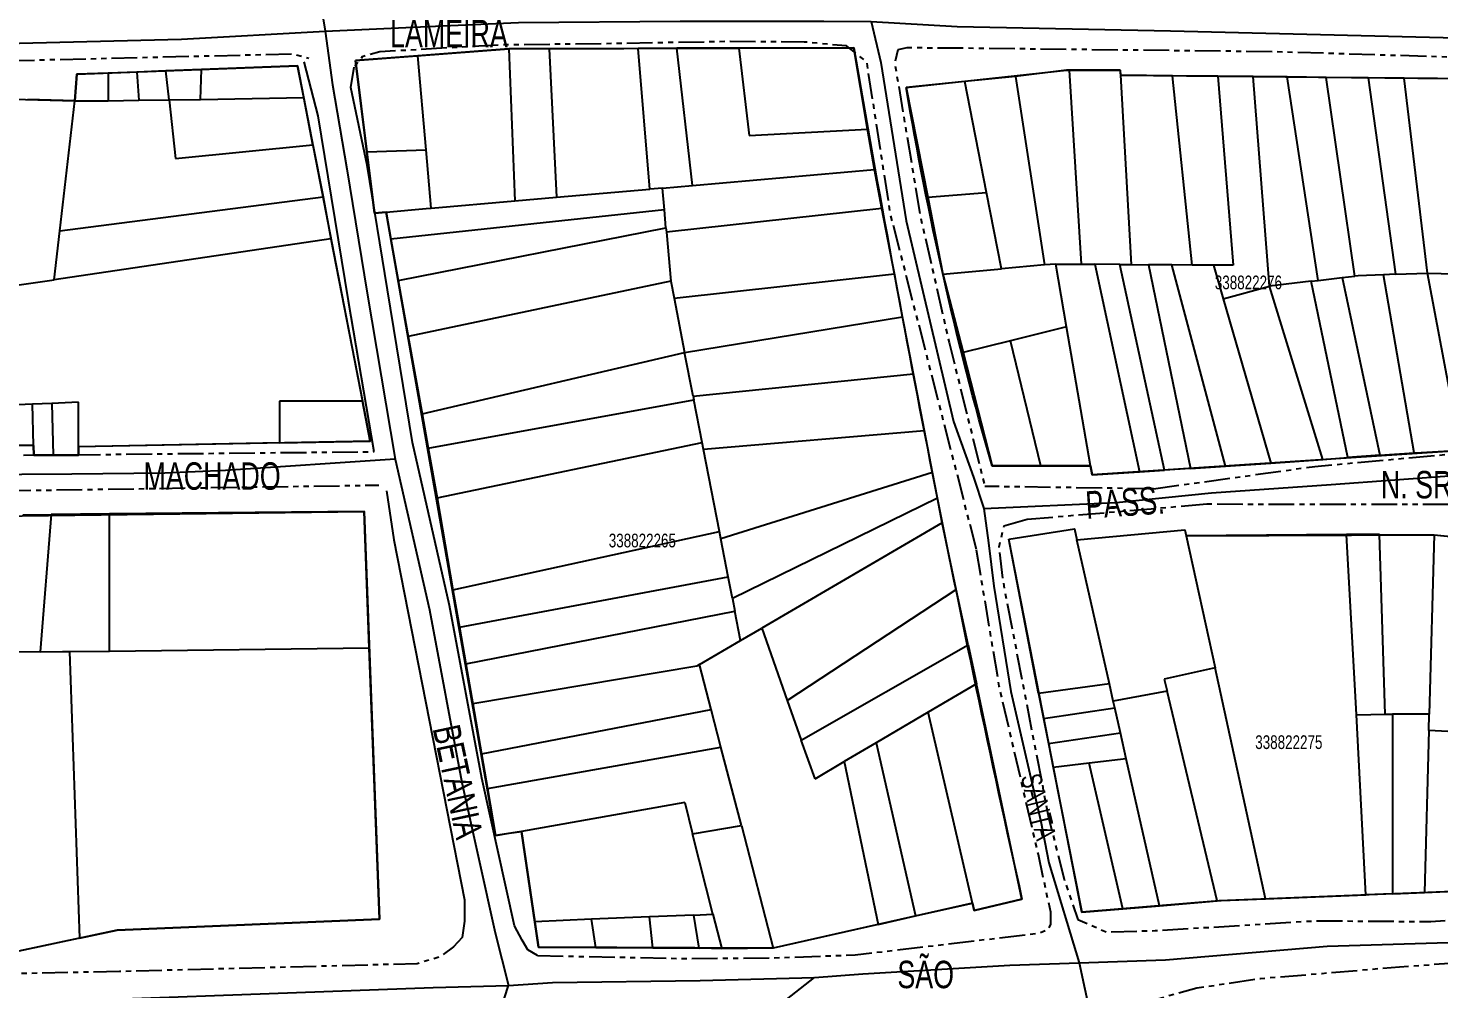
# Model space of a CAD drawing. Extents: x 203614 to 206284, y 4847494 to 4848495.
# Drawn here: x 205484.1 to 205689.7, y 4847658.3 to 4847798.3 of the extents above; entities that cross this region are included whole.
import ezdxf

# ---------------------------------------------------------------- set-up
doc = ezdxf.new("R2010")
doc.units = 0
doc.header["$LTSCALE"] = 1.5
doc.header["$MEASUREMENT"] = 0
doc.linetypes.add('PHANTOMX2', pattern=[5, 2.5, -0.5, 0.5, -0.5, 0.5, -0.5])
for name, color, linetype in [('CD-MALHA-LOTES', 40, 'CONTINUOUS'), ('CD_TXT_QUADRA', 7, 'CONTINUOUS'), ('RU-QUADRAS', 210, 'CONTINUOUS'), ('SV-EIXO-RUA-N-PAV', 6, 'CONTINUOUS'), ('SV-EIXO-RUA-PAV', 20, 'CONTINUOUS'), ('SV-RUA-NAO-PAV-S-GUIA-C-GUIA', 7, 'PHANTOMX2'), ('SV-RUA-PAVIM-S-GUIA-C-GUIA', 7, 'CONTINUOUS'), ('SV-TXT-RUA-N-PAV-S-GUIA-C-GUIA', 7, 'CONTINUOUS'), ('SV-TXT-RUA-PAV-S-GUIA-C-GUIA', 7, 'CONTINUOUS')]:
    doc.layers.add(name, color=color, linetype=linetype)
doc.styles.add('ARIAL', font='ARIAL.TTF')

msp = doc.modelspace()

# ---------------------------------------------------------------- linework, layer by layer
at = {"layer": 'CD-MALHA-LOTES'}
for p, q in [((205578.69, 4847795.39), (205573.03, 4847795.37)), ((205587.7, 4847795.41), (205578.69, 4847795.39)), ((205580.97, 4847775.41), (205578.69, 4847795.39)), ((205587.7, 4847795.41), (205589.22, 4847782.7)), ((205540.94, 4847794.3), (205531.86, 4847793.62)), ((205531.86, 4847793.62), (205533.5, 4847780.3)), ((205554.2, 4847795.31), (205540.94, 4847794.3)), ((205542.13, 4847780.6), (205540.94, 4847794.3)), ((205554.2, 4847795.31), (205555.08, 4847773.15)), ((205573.03, 4847795.37), (205560.09, 4847795.34)), ((205560.09, 4847795.34), (205561.14, 4847773.68)), ((205574.76, 4847774.86), (205573.03, 4847795.37)), ((205491.25, 4847791.6), (205490.95, 4847787.72)), ((205495.78, 4847791.77), (205491.25, 4847791.6)), ((205499.99, 4847791.93), (205495.78, 4847791.77)), ((205495.78, 4847791.77), (205495.78, 4847787.74)), ((205504.2, 4847792.09), (205499.99, 4847791.93)), ((205499.99, 4847791.93), (205500.27, 4847787.81)), ((205509.4, 4847792.29), (205504.2, 4847792.09)), ((205504.67, 4847787.88), (205504.2, 4847792.09)), ((205509.26, 4847787.95), (205509.4, 4847792.29)), ((205523.41, 4847792.82), (205509.4, 4847792.29)), ((205524.3, 4847788.2), (205523.41, 4847792.82)), ((205628.03, 4847791.26), (205620.63, 4847790.53)), ((205628.03, 4847791.26), (205632.28, 4847763.82)), ((205637.67, 4847763.91), (205635.9, 4847792.22)), ((205643.23, 4847792.22), (205635.9, 4847792.22)), ((205643.23, 4847792.22), (205643.32, 4847791.46)), ((205650.92, 4847791.38), (205643.32, 4847791.46)), ((205643.32, 4847791.46), (205644.9, 4847763.86)), ((205653.81, 4847763.8), (205650.92, 4847791.38)), ((205657.54, 4847791.32), (205650.92, 4847791.38)), ((205662.67, 4847791.27), (205657.54, 4847791.32)), ((205657.54, 4847791.32), (205659.76, 4847763.76)), ((205665.07, 4847760.72), (205662.67, 4847791.27)), ((205667.63, 4847791.22), (205662.67, 4847791.27)), ((205620.63, 4847790.53), (205612.1, 4847789.68)), ((205612.1, 4847789.68), (205615.24, 4847773.69)), ((205623.83, 4847774.35), (205620.63, 4847790.53)), ((205672.16, 4847761.55), (205667.63, 4847791.22)), ((205673.31, 4847791.16), (205667.63, 4847791.22)), ((205677.48, 4847762.18), (205673.31, 4847791.16)), ((205679.42, 4847791.1), (205673.31, 4847791.16)), ((205684.7, 4847791.05), (205679.42, 4847791.1)), ((205679.42, 4847791.1), (205683.41, 4847762.44)), ((205694.58, 4847790.95), (205684.7, 4847791.05)), ((205688.09, 4847762.61), (205684.7, 4847791.05)), ((205490.95, 4847787.72), (205484.07, 4847787.92)), ((205488.76, 4847768.79), (205490.95, 4847787.72)), ((205490.95, 4847787.72), (205495.78, 4847787.74)), ((205495.78, 4847787.74), (205500.27, 4847787.81)), ((205500.27, 4847787.81), (205504.67, 4847787.88)), ((205504.67, 4847787.88), (205509.26, 4847787.95)), ((205504.67, 4847787.88), (205505.63, 4847779.32)), ((205509.26, 4847787.95), (205524.3, 4847788.2)), ((205525.64, 4847781.31), (205524.3, 4847788.2)), ((205589.22, 4847782.7), (205606.48, 4847783.59)), ((205607.47, 4847777.71), (205606.48, 4847783.59)), ((205505.63, 4847779.32), (205525.64, 4847781.31)), ((205525.64, 4847781.31), (205527.13, 4847773.72)), ((205533.5, 4847780.3), (205542.13, 4847780.6)), ((205533.5, 4847780.3), (205534.6, 4847771.37)), ((205542.87, 4847772.09), (205542.13, 4847780.6)), ((205580.97, 4847775.41), (205607.47, 4847777.71)), ((205608.55, 4847772.04), (205607.47, 4847777.71)), ((205561.14, 4847773.68), (205574.76, 4847774.86)), ((205576.57, 4847775.02), (205574.76, 4847774.86)), ((205576.57, 4847775.02), (205580.97, 4847775.41)), ((205576.86, 4847771.82), (205576.57, 4847775.02)), ((205488.76, 4847768.79), (205527.13, 4847773.72)), ((205527.13, 4847773.72), (205528.23, 4847767.61)), ((205542.87, 4847772.09), (205555.08, 4847773.15)), ((205555.08, 4847773.15), (205561.14, 4847773.68)), ((205615.24, 4847773.69), (205623.83, 4847774.35)), ((205615.24, 4847773.69), (205617.46, 4847762.47)), ((205626.02, 4847763.25), (205623.83, 4847774.35)), ((205534.6, 4847771.37), (205536.3, 4847771.52)), ((205536.3, 4847771.52), (205542.16, 4847772.03)), ((205536.3, 4847771.52), (205536.99, 4847767.56)), ((205576.86, 4847771.82), (205536.99, 4847767.56)), ((205542.16, 4847772.03), (205542.87, 4847772.09)), ((205577.1, 4847769.24), (205576.86, 4847771.82)), ((205608.55, 4847772.04), (205577.16, 4847768.6)), ((205610.39, 4847762.49), (205608.55, 4847772.04)), ((205487.95, 4847761.65), (205488.76, 4847768.79)), ((205538.07, 4847761.53), (205577.1, 4847769.24)), ((205577.1, 4847769.24), (205577.16, 4847768.6)), ((205528.23, 4847767.61), (205487.95, 4847761.65)), ((205528.23, 4847767.61), (205532.87, 4847743.94)), ((205536.99, 4847767.56), (205538.07, 4847761.53)), ((205577.16, 4847768.6), (205577.81, 4847761.46)), ((205578.27, 4847758.96), (205610.39, 4847762.49)), ((205611.59, 4847756.22), (205610.39, 4847762.49)), ((205617.46, 4847762.47), (205626.02, 4847763.25)), ((205632.28, 4847763.82), (205626.02, 4847763.25)), ((205633.9, 4847763.94), (205632.28, 4847763.82)), ((205633.9, 4847763.94), (205637.67, 4847763.91)), ((205635.48, 4847754.8), (205633.9, 4847763.94)), ((205637.67, 4847763.91), (205639.61, 4847763.9)), ((205643.22, 4847763.87), (205639.61, 4847763.9)), ((205639.61, 4847763.9), (205646.13, 4847733.66)), ((205649.73, 4847733.9), (205643.22, 4847763.87)), ((205643.22, 4847763.87), (205644.9, 4847763.86)), ((205644.9, 4847763.86), (205647.4, 4847763.84)), ((205650.82, 4847763.82), (205647.4, 4847763.84)), ((205647.4, 4847763.84), (205653.56, 4847734.15)), ((205653.81, 4847763.8), (205650.82, 4847763.82)), ((205658.66, 4847734.48), (205650.82, 4847763.82)), ((205656.88, 4847763.78), (205653.81, 4847763.8)), ((205659.76, 4847763.76), (205656.88, 4847763.78)), ((205656.88, 4847763.78), (205658.3, 4847758.86)), ((205683.41, 4847762.44), (205688.09, 4847762.61)), ((205688.09, 4847762.61), (205694.03, 4847762.45)), ((205692.96, 4847736.82), (205688.09, 4847762.61)), ((205481.48, 4847760.69), (205487.95, 4847761.65)), ((205538.07, 4847761.53), (205539.53, 4847753.36)), ((205577.81, 4847761.46), (205539.53, 4847753.36)), ((205577.81, 4847761.46), (205578.27, 4847758.96)), ((205617.46, 4847762.47), (205620.39, 4847751.02)), ((205658.3, 4847758.86), (205665.07, 4847760.72)), ((205671.13, 4847761.43), (205665.07, 4847760.72)), ((205672.82, 4847735.46), (205665.07, 4847760.72)), ((205671.13, 4847761.43), (205672.16, 4847761.55)), ((205676.45, 4847735.72), (205671.13, 4847761.43)), ((205672.16, 4847761.55), (205675.66, 4847761.96)), ((205675.66, 4847761.96), (205677.48, 4847762.18)), ((205675.66, 4847761.96), (205681.16, 4847736.06)), ((205677.99, 4847762.24), (205677.48, 4847762.18)), ((205681.66, 4847762.38), (205677.99, 4847762.24)), ((205683.41, 4847762.44), (205681.66, 4847762.38)), ((205686.15, 4847736.42), (205681.66, 4847762.38)), ((205578.27, 4847758.96), (205579.82, 4847751.02)), ((205658.3, 4847758.86), (205665.27, 4847734.91)), ((205579.82, 4847751.02), (205611.59, 4847756.22)), ((205613.18, 4847747.94), (205611.59, 4847756.22)), ((205635.48, 4847754.8), (205627.32, 4847752.76)), ((205638.99, 4847734.53), (205635.48, 4847754.8)), ((205539.53, 4847753.36), (205541.55, 4847742.08)), ((205627.32, 4847752.76), (205620.39, 4847751.02)), ((205631.75, 4847734.53), (205627.32, 4847752.76)), ((205541.55, 4847742.08), (205579.82, 4847751.02)), ((205581.05, 4847744.68), (205579.82, 4847751.02)), ((205620.39, 4847751.02), (205624.62, 4847734.53)), ((205581.05, 4847744.68), (205613.18, 4847747.94)), ((205614.78, 4847739.63), (205613.18, 4847747.94)), ((205542.44, 4847737.1), (205581.16, 4847744.12)), ((205581.05, 4847744.68), (205581.16, 4847744.12)), ((205582.37, 4847737.93), (205581.16, 4847744.12)), ((205484.77, 4847743.5), (205477.83, 4847743.19)), ((205487.61, 4847743.63), (205484.77, 4847743.5)), ((205484.94, 4847737.5), (205484.77, 4847743.5)), ((205491.46, 4847743.8), (205487.61, 4847743.63)), ((205487.61, 4847743.63), (205487.79, 4847736.07)), ((205491.46, 4847737.29), (205491.46, 4847743.8)), ((205532.87, 4847743.94), (205520.78, 4847743.94)), ((205520.78, 4847743.94), (205520.78, 4847737.86)), ((205534, 4847738.11), (205532.87, 4847743.94)), ((205541.55, 4847742.08), (205542.44, 4847737.1)), ((205520.78, 4847737.86), (205491.46, 4847737.29)), ((205520.78, 4847737.86), (205534, 4847738.11)), ((205543.73, 4847729.85), (205582.37, 4847737.93)), ((205582.56, 4847736.89), (205582.37, 4847737.93)), ((205614.78, 4847739.63), (205582.56, 4847736.89)), ((205615.95, 4847733.54), (205614.78, 4847739.63)), ((205469.96, 4847737.71), (205484.94, 4847737.5)), ((205484.94, 4847737.5), (205484.95, 4847736.07)), ((205484.95, 4847736.07), (205487.79, 4847736.07)), ((205487.79, 4847736.07), (205491.46, 4847736.07)), ((205491.46, 4847736.07), (205491.46, 4847737.29)), ((205542.44, 4847737.1), (205543.73, 4847729.85)), ((205584.91, 4847724.93), (205582.56, 4847736.89)), ((205681.16, 4847736.06), (205676.45, 4847735.72)), ((205681.16, 4847736.06), (205686.15, 4847736.42)), ((205624.62, 4847734.53), (205631.75, 4847734.53)), ((205631.75, 4847734.53), (205638.99, 4847734.53)), ((205638.99, 4847734.53), (205639.22, 4847733.21)), ((205646.13, 4847733.66), (205649.73, 4847733.9)), ((205653.56, 4847734.15), (205649.73, 4847733.9)), ((205653.56, 4847734.15), (205658.66, 4847734.48)), ((205658.66, 4847734.48), (205665.27, 4847734.91)), ((205665.27, 4847734.91), (205672.82, 4847735.46)), ((205672.82, 4847735.46), (205676.45, 4847735.72)), ((205615.95, 4847733.54), (205585.09, 4847723.88)), ((205616.67, 4847729.8), (205615.95, 4847733.54)), ((205639.22, 4847733.21), (205646.13, 4847733.66)), ((205543.73, 4847729.85), (205546.05, 4847716.46)), ((205616.67, 4847729.8), (205586.78, 4847715.19)), ((205617.36, 4847726.19), (205616.67, 4847729.8)), ((205533.09, 4847727.86), (205496, 4847727.52)), ((205533.84, 4847707.97), (205533.09, 4847727.86)), ((205483.38, 4847727.36), (205487.5, 4847727.43)), ((205487.5, 4847727.43), (205485.9, 4847707.41)), ((205496, 4847727.52), (205487.5, 4847727.43)), ((205496, 4847707.52), (205496, 4847727.52)), ((205617.36, 4847726.19), (205591.09, 4847710.86)), ((205619.41, 4847716.5), (205617.36, 4847726.19)), ((205546.05, 4847716.46), (205584.91, 4847724.93)), ((205585.09, 4847723.88), (205584.91, 4847724.93)), ((205586.17, 4847718.34), (205585.09, 4847723.88)), ((205627.09, 4847723.85), (205636.64, 4847725.33)), ((205631.41, 4847701.34), (205627.09, 4847723.85)), ((205636.64, 4847725.33), (205636.99, 4847723.74)), ((205636.99, 4847723.74), (205652.7, 4847725.21)), ((205641.72, 4847702.74), (205636.99, 4847723.74)), ((205652.7, 4847725.21), (205652.9, 4847724.31)), ((205676.29, 4847724.49), (205652.9, 4847724.31)), ((205652.9, 4847724.31), (205657.12, 4847705.08)), ((205681.09, 4847724.52), (205676.29, 4847724.49)), ((205677.72, 4847698.22), (205676.29, 4847724.49)), ((205681.09, 4847724.52), (205689.08, 4847724.45)), ((205681.91, 4847698.33), (205681.09, 4847724.52)), ((205689.08, 4847724.45), (205688.35, 4847698.33)), ((205689.08, 4847724.45), (205699.5, 4847723.47)), ((205546.99, 4847711.02), (205586.17, 4847718.34)), ((205586.78, 4847715.19), (205586.17, 4847718.34)), ((205546.05, 4847716.46), (205546.99, 4847711.02)), ((205594.77, 4847700.3), (205619.41, 4847716.5)), ((205621.13, 4847708.4), (205619.41, 4847716.5)), ((205547.93, 4847705.63), (205587.15, 4847713.31)), ((205586.78, 4847715.19), (205587.15, 4847713.31)), ((205587.98, 4847709.04), (205587.15, 4847713.31)), ((205546.99, 4847711.02), (205547.93, 4847705.63)), ((205581.98, 4847705.54), (205587.98, 4847709.04)), ((205587.98, 4847709.04), (205591.09, 4847710.86)), ((205591.09, 4847710.86), (205594.77, 4847700.3)), ((205485.9, 4847707.41), (205481.99, 4847707.36)), ((205485.9, 4847707.41), (205489.15, 4847707.45)), ((205489.15, 4847707.45), (205490.18, 4847707.46)), ((205490.18, 4847707.46), (205496, 4847707.52)), ((205490.18, 4847707.46), (205491.64, 4847665.65)), ((205496, 4847707.52), (205533.84, 4847707.97)), ((205535.33, 4847668.43), (205533.84, 4847707.97)), ((205596.78, 4847694.54), (205621.13, 4847708.4)), ((205621.13, 4847708.4), (205622.33, 4847702.72)), ((205547.93, 4847705.63), (205548.93, 4847699.83)), ((205581.57, 4847705.3), (205548.93, 4847699.83)), ((205581.98, 4847705.54), (205581.57, 4847705.3)), ((205583.68, 4847699.01), (205581.98, 4847705.54)), ((205657.12, 4847705.08), (205649.7, 4847703.43)), ((205664.47, 4847671.39), (205657.12, 4847705.08)), ((205649.7, 4847703.43), (205650.12, 4847701.69)), ((205622.33, 4847702.72), (205615.33, 4847698.6)), ((205641.72, 4847702.74), (205631.41, 4847701.34)), ((205631.41, 4847701.34), (205632.13, 4847697.68)), ((205642.29, 4847700.2), (205641.72, 4847702.74)), ((205650.12, 4847701.69), (205642.29, 4847700.2)), ((205657.44, 4847671.08), (205650.12, 4847701.69)), ((205548.93, 4847699.83), (205550.2, 4847692.54)), ((205550.2, 4847692.54), (205583.68, 4847699.01)), ((205585.11, 4847693.51), (205583.68, 4847699.01)), ((205594.77, 4847700.3), (205596.78, 4847694.54)), ((205632.13, 4847697.68), (205642.51, 4847699.23)), ((205642.51, 4847699.23), (205642.29, 4847700.2)), ((205643.33, 4847695.59), (205642.51, 4847699.23)), ((205615.33, 4847698.6), (205607.71, 4847694.12)), ((205621.75, 4847670.77), (205615.33, 4847698.6)), ((205632.13, 4847697.68), (205632.85, 4847694.04)), ((205677.72, 4847698.22), (205681.91, 4847698.33)), ((205679.11, 4847671.96), (205677.72, 4847698.22)), ((205681.91, 4847698.33), (205682.96, 4847698.33)), ((205688.35, 4847698.33), (205682.96, 4847698.33)), ((205682.96, 4847698.33), (205682.96, 4847672.12)), ((205688.29, 4847695.95), (205688.35, 4847698.33)), ((205632.85, 4847694.04), (205643.33, 4847695.59)), ((205644.18, 4847691.8), (205643.33, 4847695.59)), ((205688.29, 4847695.95), (205687.64, 4847672.3)), ((205691.97, 4847695.74), (205688.29, 4847695.95)), ((205551.08, 4847687.46), (205585.11, 4847693.51)), ((205588.08, 4847682.08), (205585.11, 4847693.51)), ((205598.85, 4847688.88), (205596.78, 4847694.54)), ((205607.71, 4847694.12), (205603.08, 4847691.39)), ((205607.71, 4847694.12), (205613.47, 4847668.89)), ((205632.85, 4847694.04), (205633.54, 4847690.53)), ((205550.2, 4847692.54), (205551.08, 4847687.46)), ((205598.85, 4847688.88), (205603.08, 4847691.39)), ((205603.08, 4847691.39), (205608.02, 4847667.65)), ((205638.76, 4847691.15), (205633.54, 4847690.53)), ((205633.54, 4847690.53), (205637.7, 4847669.46)), ((205644.18, 4847691.8), (205638.76, 4847691.15)), ((205643.7, 4847669.95), (205638.76, 4847691.15)), ((205649.01, 4847670.38), (205644.18, 4847691.8)), ((205551.08, 4847687.46), (205552.26, 4847680.64)), ((205579.83, 4847685.44), (205556.06, 4847681.2)), ((205579.83, 4847685.44), (205580.98, 4847680.85)), ((205552.26, 4847680.64), (205554.24, 4847680.94)), ((205554.24, 4847680.94), (205556.06, 4847681.2)), ((205556.06, 4847681.2), (205557.99, 4847668.04)), ((205580.98, 4847680.85), (205588.08, 4847682.08)), ((205583.91, 4847669.13), (205580.98, 4847680.85)), ((205588.08, 4847682.08), (205592.73, 4847664.18)), ((205682.96, 4847672.12), (205679.11, 4847671.96)), ((205682.96, 4847672.12), (205687.64, 4847672.3)), ((205687.64, 4847672.3), (205691.01, 4847672.44)), ((205613.47, 4847668.89), (205621.75, 4847670.77)), ((205621.75, 4847670.77), (205622, 4847669.69)), ((205643.7, 4847669.95), (205649.01, 4847670.38)), ((205649.01, 4847670.38), (205657.44, 4847671.08)), ((205664.47, 4847671.39), (205679.11, 4847671.96)), ((205497.11, 4847666.8), (205535.33, 4847668.43)), ((205566.25, 4847668.4), (205557.99, 4847668.04)), ((205557.99, 4847668.04), (205558.53, 4847664.32)), ((205574.68, 4847668.74), (205566.25, 4847668.4)), ((205566.85, 4847664.27), (205566.25, 4847668.4)), ((205581.17, 4847669.02), (205574.68, 4847668.74)), ((205575.2, 4847664.23), (205574.68, 4847668.74)), ((205581.17, 4847669.02), (205583.91, 4847669.13)), ((205581.95, 4847664.19), (205581.17, 4847669.02)), ((205583.91, 4847669.13), (205585.26, 4847664.11)), ((205608.02, 4847667.65), (205613.47, 4847668.89)), ((205637.7, 4847669.46), (205643.7, 4847669.95)), ((205491.64, 4847665.65), (205497.11, 4847666.8)), ((205608.02, 4847667.65), (205592.73, 4847664.18)), ((205491.64, 4847665.65), (205482.74, 4847663.75)), ((205558.53, 4847664.32), (205566.85, 4847664.27)), ((205566.85, 4847664.27), (205575.2, 4847664.23)), ((205575.2, 4847664.23), (205581.95, 4847664.19)), ((205582.24, 4847664.19), (205581.95, 4847664.19)), ((205585.26, 4847664.11), (205582.24, 4847664.19)), ((205592.73, 4847664.18), (205585.26, 4847664.11))]:
    msp.add_line(p, q, dxfattribs=at)
at = {"layer": 'CD-MALHA-LOTES', "flags": 128}
for points in [[(205606.48, 4847783.59), (205604.48, 4847795.45), (205587.7, 4847795.41)], [(205560.09, 4847795.34), (205554.48, 4847795.33), (205554.2, 4847795.31)], [(205635.9, 4847792.22), (205635.45, 4847792.22), (205628.03, 4847791.26)], [(205686.15, 4847736.42), (205686.34, 4847736.43), (205692.96, 4847736.82)], [(205622, 4847669.69), (205628.98, 4847671.34), (205622.33, 4847702.72)], [(205657.44, 4847671.08), (205658.01, 4847671.13), (205664.47, 4847671.39)]]:
    msp.add_lwpolyline(points, dxfattribs=at)
at = {"layer": 'CD-MALHA-LOTES'}
msp.add_point((205490.95, 4847787.72), dxfattribs=at)
at = {"layer": 'RU-QUADRAS', "color": 6, "linetype": 'Continuous'}
for points in [[(205531.86, 4847793.62), (205554.2, 4847795.31), (205604.48, 4847795.45, 0.0124497976), (205628.98, 4847671.34), (205622, 4847669.69), (205621.75, 4847670.77), (205592.73, 4847664.18), (205558.53, 4847664.32), (205556.06, 4847681.2), (205552.26, 4847680.64), (205536.3, 4847771.51), (205534.6, 4847771.37)], [(205612.1, 4847789.68), (205635.45, 4847792.22), (205643.27, 4847792.22), (205643.32, 4847791.46), (205720.33, 4847790.7), (205718.79, 4847761.71), (205714.83, 4847736.43), (205702.85, 4847737.37), (205639.22, 4847733.21), (205638.99, 4847734.53), (205624.62, 4847734.53, -0.0285369133)]]:
    msp.add_lwpolyline(points, format="xyb", close=True, dxfattribs=at)
msp.add_lwpolyline([(205476.53, 4847788.14), (205490.95, 4847787.72), (205491.25, 4847791.6), (205523.41, 4847792.82), (205534, 4847738.11), (205491.46, 4847737.29), (205491.46, 4847736.07), (205484.95, 4847736.07), (205484.94, 4847737.5), (205462.14, 4847737.82)], dxfattribs=at)
for points in [[(205254.46, 4847661.29), (205259.08, 4847720.75), (205277.78, 4847721.13), (205278.06, 4847722.76), (205342.85, 4847723.96), (205367.5, 4847723.03), (205367.76, 4847724.6), (205390.62, 4847724.05), (205390.65, 4847725.82), (205431.13, 4847725.41), (205455.61, 4847726.03), (205464.04, 4847727.01), (205533.09, 4847727.86), (205535.33, 4847668.43), (205497.11, 4847666.8), (205482.76, 4847663.75), (205477.81, 4847663.62), (205465.73, 4847663.33), (205390.73, 4847663.71), (205361.25, 4847661.32), (205288.68, 4847661.69), (205281.02, 4847660.47)], [(205627.09, 4847723.85), (205636.64, 4847725.33), (205636.99, 4847723.74), (205652.7, 4847725.21), (205652.93, 4847724.31), (205689.08, 4847724.45), (205711.5, 4847722.15), (205708.32, 4847697.12), (205707.56, 4847673.09), (205657.72, 4847671.1), (205637.7, 4847669.46)]]:
    msp.add_lwpolyline(points, close=True, dxfattribs=at)
at = {"layer": 'SV-EIXO-RUA-N-PAV', "flags": 128}
for points in [[(205365.67, 4847798.76), (205404.52, 4847797.32), (205450.64, 4847795.89), (205480.88, 4847796.09), (205506.5, 4847796.71), (205527.42, 4847797.87), (205542.37, 4847798.55), (205555.6, 4847799.17), (205579.17, 4847799.37), (205600.08, 4847799.37), (205607.01, 4847799.31), (205619.55, 4847798.55), (205650.61, 4847797.94), (205718.15, 4847796.3), (205728.2, 4847796.08), (205731.16, 4847796.02), (205736.24, 4847795.91), (205747.06, 4847795.68), (205770.84, 4847795.68), (205796.29, 4847795.24)], [(205607.01, 4847799.31), (205608.42, 4847793.31), (205612.12, 4847770.24), (205618.99, 4847740.96), (205621.91, 4847732.86), (205623.43, 4847728.31), (205624.09, 4847723.3), (205624.87, 4847716.97), (205627.38, 4847701.62), (205631.75, 4847682.66), (205632.92, 4847676.62), (205637.3, 4847662.08), (205639.63, 4847651.2)], [(205537.63, 4847735.49), (205512.89, 4847733.86), (205504.04, 4847733.45), (205490.49, 4847733.32), (205475.87, 4847733.19), (205455.68, 4847732.92), (205437.7, 4847732.52), (205416.31, 4847732.78), (205395.11, 4847732.65), (205373.92, 4847731.98), (205352.26, 4847731.44), (205332, 4847731.04), (205310.6, 4847731.31), (205299.74, 4847731.58), (205274.12, 4847729.83), (205266.07, 4847728.22), (205260.94, 4847726.36), (205259, 4847724.7), (205257.68, 4847721.98), (205256.46, 4847709.95), (205253.5, 4847661.93), (205252.7, 4847652.2)], [(205623.43, 4847728.31), (205642.72, 4847729.16), (205656.62, 4847730.57), (205674.05, 4847731.8), (205683.33, 4847732.46), (205692.58, 4847733.17), (205693.37, 4847730.96), (205712.88, 4847731.54), (205719.4, 4847730.69), (205728.27, 4847729.54), (205751.93, 4847728.96), (205763.29, 4847728.6), (205780.67, 4847727.87), (205793.3, 4847727.37), (205796.26, 4847727.23)], [(205314.84, 4847653.41), (205415.01, 4847655.68), (205474.1, 4847655.93), (205543.15, 4847658.45), (205554.15, 4847658.73), (205560.54, 4847659.21), (205582.09, 4847659.46), (205598.741147, 4847659.905976), (205605.78, 4847660.47), (205627.2, 4847661.73), (205637.3, 4847662.08), (205649.88, 4847662.48), (205673.44, 4847664.5), (205691.08, 4847665), (205706.45, 4847666.26), (205713.22, 4847666.37), (205720.17, 4847666.48), (205722.58, 4847666.51), (205746.02, 4847666.77), (205761.39, 4847667.02), (205786.72, 4847665.51), (205793, 4847665.42), (205796.22, 4847665.82)], [(205533.05, 4847615.27), (205540.721896, 4847618.819382), (205553.172379, 4847626.912196), (205572.719637, 4847640.732232), (205590.150314, 4847653.182715), (205598.741147, 4847659.905976)], [(205361.94, 4847574.02), (205379.68, 4847574.65), (205383.12, 4847574.82), (205399.42, 4847575.49), (205418.94, 4847575.7), (205433.85, 4847575.7), (205444.35, 4847576.12), (205446.78, 4847576.07), (205452.53, 4847576.12), (205457.99, 4847577.17), (205467.96, 4847579.06), (205476.99, 4847580.32), (205489.59, 4847582), (205505.12, 4847585.35), (205512.05, 4847588.92), (205519.4, 4847595.64), (205525.07, 4847603.83), (205529.48, 4847610.65), (205533.05, 4847615.27), (205538.3, 4847620.73), (205550.47, 4847647.39), (205554.15, 4847658.73)]]:
    msp.add_lwpolyline(points, dxfattribs=at)
at = {"layer": 'SV-EIXO-RUA-PAV', "flags": 128}
msp.add_lwpolyline([(205543.61, 4847960.26), (205542.44, 4847954.52), (205538.53, 4847934.73), (205535.14, 4847915.09), (205530.17, 4847888.24), (205527.63, 4847872.98), (205525.86, 4847859.58), (205524.11, 4847847.14), (205523.58, 4847834.02), (205523.53, 4847827.55), (205523.9, 4847820.12), (205524.53, 4847813.49), (205526.07, 4847806.14), (205527.42, 4847797.87), (205528.5, 4847790.05), (205530.59, 4847777.82), (205533.54, 4847759.71), (205537.63, 4847735.49), (205542.62, 4847713.53), (205547.33, 4847688.36), (205552.19, 4847666.43), (205554.15, 4847658.73)], dxfattribs=at)
at = {"layer": 'SV-RUA-NAO-PAV-S-GUIA-C-GUIA'}
for p, q in [((205475.94, 4847735.99), (205534.511768, 4847736.584437)), ((205648.148489, 4847731.169584), (205623.562178, 4847731.517907)), ((205655.91, 4847728.91), (205629.755625, 4847726.680955))]:
    msp.add_line(p, q, dxfattribs=at)
at = {"layer": 'SV-RUA-NAO-PAV-S-GUIA-C-GUIA', "flags": 128}
for points in [[(205158.87, 4847796.14), (205185.88, 4847795.77), (205216.6, 4847796.59), (205238.63, 4847797.1), (205271.57, 4847796.9), (205292.4, 4847797.35), (205322.57, 4847796.71), (205366.53, 4847795.7), (205405.05, 4847794.37), (205451.66, 4847793.37), (205481.14, 4847793.59), (205522.66, 4847794.59), (205525.06, 4847793.95)], [(205622.351333, 4847722.308345), (205609.82, 4847771.25), (205606.36, 4847793.45), (205603.4, 4847795.73), (205597.23, 4847796.31), (205586.43, 4847796.38), (205569.79, 4847796.08), (205552.92, 4847795.88), (205535.37, 4847794.88), (205532.84, 4847794.16), (205531.66, 4847792.62)], [(205724.38, 4847790.46), (205723.29, 4847792.01), (205721.15, 4847792.97), (205717.43, 4847793.31), (205665.8, 4847794.88), (205619.15, 4847795.42), (205614.37, 4847795.44), (205612.22, 4847795.45), (205610.9, 4847795.16), (205610.44, 4847793.26), (205614.14, 4847771.01), (205618.365861, 4847752.493776), (205623.562178, 4847731.517907)], [(205648.148489, 4847731.169584), (205671.67, 4847734.44), (205696.05, 4847736.66), (205697.2, 4847732.96), (205713.28, 4847734.24), (205715.09, 4847735.14), (205716.38, 4847737.63)], [(205293.36, 4847728.18), (205345.47, 4847727.53), (205364.09, 4847728.97), (205416.67, 4847730.23), (205475.85, 4847730.82), (205535.26, 4847731.71)], [(205712.97, 4847721.05), (205713.7, 4847725.25), (205713.82, 4847728.02), (205712.8, 4847728.87), (205679.53, 4847728.86), (205655.91, 4847728.91)], [(205629.755625, 4847726.680955), (205626.33, 4847725.72), (205625.62, 4847722.67), (205626.13, 4847718.1), (205632.86, 4847683.24), (205635.12, 4847674.27), (205637.11, 4847668.38), (205641.28, 4847666.57), (205648.41, 4847666.75), (205671.75, 4847668.19), (205688.59, 4847668.07), (205705.32, 4847669.2), (205707.78, 4847669.96), (205708.94, 4847672.78), (205709.13, 4847678.52), (205710.07, 4847697.51), (205712.97, 4847721.05)], [(205558.38, 4847663.12), (205579.89, 4847662.68), (205592.84, 4847662.8), (205604.69, 4847663.22), (205631.28, 4847666.36), (205632.78, 4847666.9), (205633.21, 4847667.68), (205633.17, 4847669.43), (205631.37, 4847677.85), (205625.66, 4847702.41), (205622.351333, 4847722.308345)], [(205547.4, 4847665.76), (205546.14, 4847664.39), (205544.14, 4847662.92), (205540.81, 4847661.92), (205497.433682, 4847660.782239)], [(205701.599183, 4847592.204808), (205701.67, 4847593.81), (205690.67, 4847593.61), (205676.18, 4847593.92), (205664.51, 4847593.8), (205657.71, 4847593.82), (205655.89, 4847594.48), (205654.25, 4847596.79), (205651.45, 4847603.64), (205649.67, 4847610.55), (205647.74, 4847617.57), (205645.23, 4847628.58), (205644.19, 4847637.05), (205642.44, 4847646), (205641.13, 4847651.15), (205641.44, 4847653.28), (205643.32, 4847654.82), (205648.5, 4847656.75), (205654.47, 4847658.39), (205663.75, 4847659.78), (205672.72, 4847660.52), (205683.98, 4847661.49), (205694.26, 4847662.2), (205703.58, 4847663.32), (205710.88, 4847664), (205717.73, 4847663.47), (205718.76, 4847659.97), (205717.86, 4847651.71), (205717.45, 4847639.34), (205717.23, 4847628.05), (205717.14, 4847618.03), (205717.31, 4847609.39), (205717.95, 4847599.89), (205718.2, 4847595.34), (205718.379308, 4847592.371463)], [(205497.433682, 4847660.782239), (205314.07, 4847657), (205254.04, 4847655.7)]]:
    msp.add_lwpolyline(points, dxfattribs=at)
at = {"layer": 'SV-RUA-PAVIM-S-GUIA-C-GUIA', "flags": 128}
for points in [[(205524.3, 4847793.4), (205526.36, 4847785.57), (205530.77, 4847758.57), (205534.511768, 4847736.584437)], [(205556.98, 4847663.95), (205556.12, 4847665.35), (205555.03, 4847667.46), (205550.27, 4847688.96), (205545.55, 4847714.14), (205540.16, 4847737.9), (205536.5, 4847760.2), (205533.54, 4847778.37), (205531.16, 4847789.7), (205531.66, 4847792.62)], [(205536.37, 4847730.86), (205537.41, 4847723.71), (205547.71, 4847671.26), (205547.75, 4847668.14), (205547.4, 4847665.76)], [(205558.38, 4847663.12), (205556.98, 4847663.95)]]:
    msp.add_lwpolyline(points, dxfattribs=at)

# ---------------------------------------------------------------- texts
at = {"layer": 'CD_TXT_QUADRA', "style": 'ARIAL', "width": 0.7}
for s, p in [('338822276', (205657.09, 4847760.26)), ('338822265', (205568.76, 4847722.63)), ('338822275', (205662.98, 4847693.23))]:
    msp.add_text(s, height=2, dxfattribs=at).set_placement(p)
at = {"layer": 'SV-TXT-RUA-N-PAV-S-GUIA-C-GUIA', "style": 'ARIAL', "width": 0.7}
for s, p in [('LAMEIRA', (205536.88, 4847795.54)), ('MACHADO', (205500.95, 4847731.03)), ('N. SRA.', (205681.29, 4847729.77)), ('SÃO', (205610.82, 4847658.36))]:
    msp.add_text(s, height=4, dxfattribs=at).set_placement(p)
for s, height, rotation, p in [('PASS.', 4, 4, (205638.39, 4847726.79)), ('SANTA', 3, 284, (205628.76, 4847689.19))]:
    msp.add_text(s, height=height, rotation=rotation, dxfattribs=at).set_placement(p)
at = {"layer": 'SV-TXT-RUA-PAV-S-GUIA-C-GUIA', "style": 'ARIAL', "width": 0.7}
msp.add_text('BETANIA', height=4, rotation=282, dxfattribs=at).set_placement((205543.07, 4847696.23))

doc.saveas('drawing.dxf')
